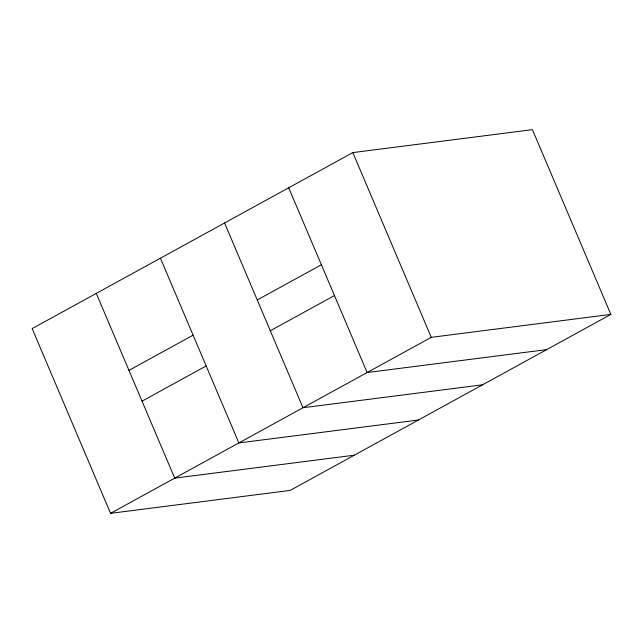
<?xml version="1.0" encoding="UTF-8"?>
<svg xmlns="http://www.w3.org/2000/svg" width="643" height="643" viewBox="0 0 643 643"><rect width="100%" height="100%" fill="white"/><g stroke="black" fill="none" stroke-linecap="round" stroke-linejoin="round"><path stroke-width="0.96" d="M352.846 152.592L32.15 328.597L110.572 513.339L290.154 490.408L610.85 314.403L532.428 129.661L352.846 152.592L431.268 337.334L610.85 314.403M128.962 370.368L193.101 335.172M257.24 299.968L321.379 264.771M142.031 401.16L206.17 365.963M270.309 330.759L334.456 295.563M110.572 513.339L431.268 337.334M546.711 349.607L367.129 372.538L288.707 187.796M482.571 384.803L302.99 407.734L224.568 222.992M418.432 420.008L238.85 442.939L160.428 258.197M354.293 455.204L174.711 478.135L96.289 293.393"/></g></svg>
